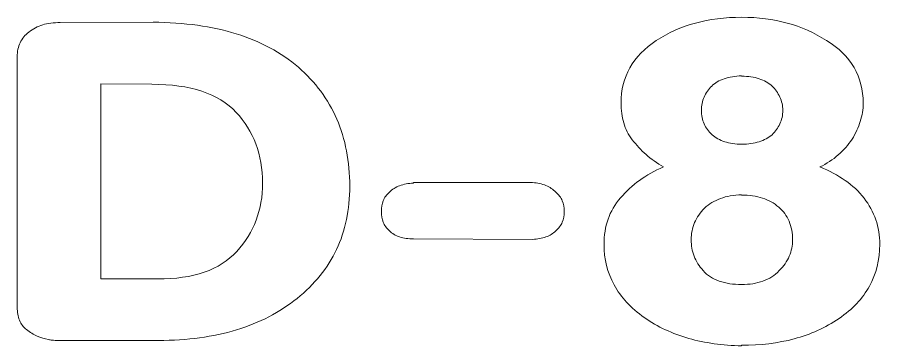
# Model space of a CAD drawing. Header units: millimetres. Extents: x -847 to 848, y -600 to 600.
# Drawn here: x 124 to 202.9, y -52 to -21.9 of the extents above; entities that cross this region are included whole.
import ezdxf

# ---------------------------------------------------------------- set-up
doc = ezdxf.new("R2010")
doc.units = ezdxf.units.MM
doc.header["$MEASUREMENT"] = 0

msp = doc.modelspace()

# ---------------------------------------------------------------- linework, layer by layer
at = {"color": 250, "lineweight": 5}
for points, knots in [([(190.2456, -51.9682), (188.5022, -51.941), (186.8881, -51.7163), (185.4035, -51.294), (185.4035, -51.294), (183.9188, -50.8718), (182.5636, -50.2384), (181.3377, -49.3939), (181.3377, -49.3939), (180.1118, -48.5222), (179.1924, -47.5279), (178.5795, -46.411), (178.5795, -46.411), (177.9666, -45.2941), (177.6601, -44.0546), (177.6601, -42.6925), (177.6601, -42.6925), (177.6601, -41.8753), (177.7827, -41.1125), (178.0279, -40.4043), (178.0279, -40.4043), (178.273, -39.696), (178.6544, -39.0422), (179.172, -38.4429), (179.172, -38.4429), (179.6896, -37.8436), (180.2685, -37.3124), (180.9086, -36.8493), (180.9086, -36.8493), (181.5488, -36.3862), (182.2775, -35.9775), (183.0948, -35.6234), (183.0948, -35.6234), (182.4955, -35.2693), (181.9642, -34.8879), (181.5011, -34.4793), (181.5011, -34.4793), (181.038, -34.0706), (180.6158, -33.6212), (180.2344, -33.1308), (180.2344, -33.1308), (179.8803, -32.6677), (179.6215, -32.1569), (179.458, -31.5985), (179.458, -31.5985), (179.2946, -31.04), (179.2129, -30.4339), (179.2129, -29.7801), (179.2129, -29.7801), (179.2129, -28.5815), (179.4853, -27.5055), (180.0301, -26.552), (180.0301, -26.552), (180.5749, -25.5986), (181.3786, -24.7677), (182.441, -24.0594), (182.441, -24.0594), (183.5306, -23.3512), (184.7224, -22.8199), (186.0164, -22.4658), (186.0164, -22.4658), (187.3104, -22.1117), (188.7201, -21.9346), (190.2456, -21.9346), (190.2456, -21.9346), (191.7439, -21.9346), (193.1332, -22.1117), (194.4136, -22.4658), (194.4136, -22.4658), (195.6939, -22.8199), (196.8925, -23.3512), (198.0094, -24.0594), (198.0094, -24.0594), (199.1263, -24.7405), (199.964, -25.5645), (200.5224, -26.5316), (200.5224, -26.5316), (201.0809, -27.4987), (201.3601, -28.5815), (201.3601, -29.7801), (201.3601, -29.7801), (201.3601, -30.3522), (201.2716, -30.9106), (201.0945, -31.4555), (201.0945, -31.4555), (200.9174, -32.0003), (200.6655, -32.5451), (200.3386, -33.09), (200.3386, -33.09), (199.9844, -33.6075), (199.5622, -34.0843), (199.0718, -34.5201), (199.0718, -34.5201), (198.5815, -34.956), (198.0231, -35.3238), (197.3965, -35.6234), (197.3965, -35.6234), (198.2682, -35.9775), (199.0378, -36.3862), (199.7052, -36.8493), (199.7052, -36.8493), (200.3726, -37.3124), (200.9515, -37.8572), (201.4418, -38.4838), (201.4418, -38.4838), (201.905, -39.0831), (202.2591, -39.7369), (202.5043, -40.4451), (202.5043, -40.4451), (202.7494, -41.1534), (202.872, -41.9025), (202.872, -42.6925), (202.872, -42.6925), (202.872, -44.1091), (202.5587, -45.3826), (201.9322, -46.5132), (201.9322, -46.5132), (201.3056, -47.6437), (200.3794, -48.6312), (199.1536, -49.4757), (199.1536, -49.4757), (197.9005, -50.3201), (196.5316, -50.9399), (195.0469, -51.3349), (195.0469, -51.3349), (193.5623, -51.7299), (191.9618, -51.9274), (190.2456, -51.9274), (190.2456, -51.9274), (190.2456, -51.9274), (190.2456, -51.9682), (190.2456, -51.9682)], [0, 0, 0, 0, 0.030303, 0.030303, 0.030303, 0.030303, 0.0606061, 0.0606061, 0.0606061, 0.0606061, 0.0909091, 0.0909091, 0.0909091, 0.0909091, 0.1212121, 0.1212121, 0.1212121, 0.1212121, 0.1515152, 0.1515152, 0.1515152, 0.1515152, 0.1818182, 0.1818182, 0.1818182, 0.1818182, 0.2121212, 0.2121212, 0.2121212, 0.2121212, 0.2424242, 0.2424242, 0.2424242, 0.2424242, 0.2727273, 0.2727273, 0.2727273, 0.2727273, 0.3030303, 0.3030303, 0.3030303, 0.3030303, 0.3333333, 0.3333333, 0.3333333, 0.3333333, 0.3636364, 0.3636364, 0.3636364, 0.3636364, 0.3939394, 0.3939394, 0.3939394, 0.3939394, 0.4242424, 0.4242424, 0.4242424, 0.4242424, 0.4545455, 0.4545455, 0.4545455, 0.4545455, 0.4848485, 0.4848485, 0.4848485, 0.4848485, 0.5151515, 0.5151515, 0.5151515, 0.5151515, 0.5454545, 0.5454545, 0.5454545, 0.5454545, 0.5757576, 0.5757576, 0.5757576, 0.5757576, 0.6060606, 0.6060606, 0.6060606, 0.6060606, 0.6363636, 0.6363636, 0.6363636, 0.6363636, 0.6666667, 0.6666667, 0.6666667, 0.6666667, 0.6969697, 0.6969697, 0.6969697, 0.6969697, 0.7272727, 0.7272727, 0.7272727, 0.7272727, 0.7575758, 0.7575758, 0.7575758, 0.7575758, 0.7878788, 0.7878788, 0.7878788, 0.7878788, 0.8181818, 0.8181818, 0.8181818, 0.8181818, 0.8484848, 0.8484848, 0.8484848, 0.8484848, 0.8787879, 0.8787879, 0.8787879, 0.8787879, 0.9090909, 0.9090909, 0.9090909, 0.9090909, 0.9393939, 0.9393939, 0.9393939, 0.9393939, 0.969697, 0.969697, 0.969697, 0.969697, 1, 1, 1, 1]), ([(124.0082, -48.4132), (124.0082, -48.4132), (124.0082, -25.5305), (124.0082, -25.5305), (124.0082, -25.5305), (124.0082, -25.0674), (124.0967, -24.6451), (124.2738, -24.2637), (124.2738, -24.2637), (124.4509, -23.8824), (124.7165, -23.5555), (125.0706, -23.2831), (125.0706, -23.2831), (125.452, -22.9834), (125.8742, -22.7655), (126.3373, -22.6293), (126.3373, -22.6293), (126.8004, -22.4931), (127.3316, -22.4249), (127.9309, -22.4249), (127.9309, -22.4249), (127.9309, -22.4249), (136.4303, -22.3841), (136.4303, -22.3841), (136.4303, -22.3841), (139.2906, -22.4113), (141.8241, -22.7655), (144.0306, -23.4465), (144.0306, -23.4465), (146.2372, -24.1275), (148.1304, -25.1491), (149.7104, -26.5112), (149.7104, -26.5112), (151.2632, -27.846), (152.4346, -29.426), (153.2246, -31.2512), (153.2246, -31.2512), (154.0146, -33.0763), (154.4096, -35.1194), (154.4096, -37.3805), (154.4096, -37.3805), (154.4096, -39.5325), (154.0078, -41.4599), (153.2041, -43.1625), (153.2041, -43.1625), (152.4005, -44.8651), (151.1951, -46.3565), (149.5879, -47.6369), (149.5879, -47.6369), (148.0079, -48.9172), (146.1622, -49.8775), (144.051, -50.5176), (144.051, -50.5176), (141.9398, -51.1578), (139.563, -51.4779), (136.9206, -51.4779), (136.9206, -51.4779), (136.9206, -51.4779), (128.0535, -51.4779), (128.0535, -51.4779), (128.0535, -51.4779), (127.999, -51.4779), (127.9514, -51.4779), (127.9105, -51.4779), (127.9105, -51.4779), (127.8696, -51.4779), (127.822, -51.4779), (127.7675, -51.4779), (127.7675, -51.4779), (127.713, -51.4779), (127.6653, -51.4779), (127.6245, -51.4779), (127.6245, -51.4779), (127.5836, -51.4779), (127.5359, -51.4779), (127.4815, -51.4779), (127.4815, -51.4779), (127.3725, -51.4779), (127.2703, -51.4711), (127.175, -51.4575), (127.175, -51.4575), (127.0796, -51.4438), (126.9775, -51.4234), (126.8685, -51.3962), (126.8685, -51.3962), (126.5144, -51.3417), (126.1671, -51.2395), (125.8265, -51.0897), (125.8265, -51.0897), (125.486, -50.9399), (125.1659, -50.7424), (124.8663, -50.4972), (124.8663, -50.4972), (124.5666, -50.2793), (124.3487, -49.9932), (124.2125, -49.6391), (124.2125, -49.6391), (124.0763, -49.285), (124.0082, -48.89), (124.0082, -48.4541), (124.0082, -48.4541), (124.0082, -48.4541), (124.0082, -48.4132), (124.0082, -48.4132)], [0, 0, 0, 0, 0.0384615, 0.0384615, 0.0384615, 0.0384615, 0.0769231, 0.0769231, 0.0769231, 0.0769231, 0.1153846, 0.1153846, 0.1153846, 0.1153846, 0.1538462, 0.1538462, 0.1538462, 0.1538462, 0.1923077, 0.1923077, 0.1923077, 0.1923077, 0.2307692, 0.2307692, 0.2307692, 0.2307692, 0.2692308, 0.2692308, 0.2692308, 0.2692308, 0.3076923, 0.3076923, 0.3076923, 0.3076923, 0.3461538, 0.3461538, 0.3461538, 0.3461538, 0.3846154, 0.3846154, 0.3846154, 0.3846154, 0.4230769, 0.4230769, 0.4230769, 0.4230769, 0.4615385, 0.4615385, 0.4615385, 0.4615385, 0.5, 0.5, 0.5, 0.5, 0.5384615, 0.5384615, 0.5384615, 0.5384615, 0.5769231, 0.5769231, 0.5769231, 0.5769231, 0.6153846, 0.6153846, 0.6153846, 0.6153846, 0.6538462, 0.6538462, 0.6538462, 0.6538462, 0.6923077, 0.6923077, 0.6923077, 0.6923077, 0.7307692, 0.7307692, 0.7307692, 0.7307692, 0.7692308, 0.7692308, 0.7692308, 0.7692308, 0.8076923, 0.8076923, 0.8076923, 0.8076923, 0.8461538, 0.8461538, 0.8461538, 0.8461538, 0.8846154, 0.8846154, 0.8846154, 0.8846154, 0.9230769, 0.9230769, 0.9230769, 0.9230769, 0.9615385, 0.9615385, 0.9615385, 0.9615385, 1, 1, 1, 1]), ([(190.2456, -27.2875), (189.6463, -27.3148), (189.1151, -27.4033), (188.652, -27.5531), (188.652, -27.5531), (188.1889, -27.703), (187.8075, -27.9277), (187.5079, -28.2274), (187.5079, -28.2274), (187.2082, -28.527), (186.9767, -28.8607), (186.8132, -29.2285), (186.8132, -29.2285), (186.6498, -29.5962), (186.568, -29.9981), (186.568, -30.4339), (186.568, -30.4339), (186.568, -30.897), (186.6498, -31.3125), (186.8132, -31.6802), (186.8132, -31.6802), (186.9767, -32.048), (187.2218, -32.3817), (187.5487, -32.6813), (187.5487, -32.6813), (187.8484, -32.9537), (188.2298, -33.1649), (188.6929, -33.3147), (188.6929, -33.3147), (189.156, -33.4645), (189.6736, -33.5394), (190.2456, -33.5394), (190.2456, -33.5394), (190.8449, -33.5394), (191.3761, -33.4645), (191.8393, -33.3147), (191.8393, -33.3147), (192.3024, -33.1649), (192.6974, -32.9537), (193.0243, -32.6813), (193.0243, -32.6813), (193.3239, -32.3817), (193.5623, -32.048), (193.7393, -31.6802), (193.7393, -31.6802), (193.9164, -31.3125), (194.0049, -30.897), (194.0049, -30.4339), (194.0049, -30.4339), (194.0049, -29.9981), (193.9164, -29.5962), (193.7393, -29.2285), (193.7393, -29.2285), (193.5623, -28.8607), (193.3239, -28.527), (193.0243, -28.2274), (193.0243, -28.2274), (192.6974, -27.9277), (192.3024, -27.703), (191.8393, -27.5531), (191.8393, -27.5531), (191.3761, -27.4033), (190.8449, -27.3284), (190.2456, -27.3284), (190.2456, -27.3284), (190.2456, -27.3284), (190.2456, -27.2875), (190.2456, -27.2875)], [0, 0, 0, 0, 0.0588235, 0.0588235, 0.0588235, 0.0588235, 0.1176471, 0.1176471, 0.1176471, 0.1176471, 0.1764706, 0.1764706, 0.1764706, 0.1764706, 0.2352941, 0.2352941, 0.2352941, 0.2352941, 0.2941176, 0.2941176, 0.2941176, 0.2941176, 0.3529412, 0.3529412, 0.3529412, 0.3529412, 0.4117647, 0.4117647, 0.4117647, 0.4117647, 0.4705882, 0.4705882, 0.4705882, 0.4705882, 0.5294118, 0.5294118, 0.5294118, 0.5294118, 0.5882353, 0.5882353, 0.5882353, 0.5882353, 0.6470588, 0.6470588, 0.6470588, 0.6470588, 0.7058824, 0.7058824, 0.7058824, 0.7058824, 0.7647059, 0.7647059, 0.7647059, 0.7647059, 0.8235294, 0.8235294, 0.8235294, 0.8235294, 0.8823529, 0.8823529, 0.8823529, 0.8823529, 0.9411765, 0.9411765, 0.9411765, 0.9411765, 1, 1, 1, 1]), ([(131.6494, -28.0231), (131.6494, -28.0231), (131.6494, -45.8389), (131.6494, -45.8389), (131.6494, -45.8389), (131.6494, -45.8389), (136.8389, -45.8389), (136.8389, -45.8389), (136.8389, -45.8389), (138.4734, -45.8662), (139.8967, -45.6687), (141.109, -45.2464), (141.109, -45.2464), (142.3212, -44.8242), (143.3087, -44.1908), (144.0715, -43.3463), (144.0715, -43.3463), (144.8615, -42.4746), (145.454, -41.5212), (145.849, -40.486), (145.849, -40.486), (146.244, -39.4508), (146.4415, -38.3203), (146.4415, -37.0944), (146.4415, -37.0944), (146.4415, -35.7869), (146.2372, -34.595), (145.8285, -33.519), (145.8285, -33.519), (145.4199, -32.443), (144.8206, -31.4827), (144.0306, -30.6382), (144.0306, -30.6382), (143.2134, -29.7665), (142.1646, -29.1195), (140.8842, -28.6973), (140.8842, -28.6973), (139.6039, -28.275), (138.0784, -28.0639), (136.3077, -28.0639), (136.3077, -28.0639), (136.3077, -28.0639), (131.6494, -28.0231), (131.6494, -28.0231), (131.6494, -28.0231), (131.6494, -28.0231), (131.6494, -28.0231), (131.6494, -28.0231)], [0, 0, 0, 0, 0.0833333, 0.0833333, 0.0833333, 0.0833333, 0.1666667, 0.1666667, 0.1666667, 0.1666667, 0.25, 0.25, 0.25, 0.25, 0.3333333, 0.3333333, 0.3333333, 0.3333333, 0.4166667, 0.4166667, 0.4166667, 0.4166667, 0.5, 0.5, 0.5, 0.5, 0.5833333, 0.5833333, 0.5833333, 0.5833333, 0.6666667, 0.6666667, 0.6666667, 0.6666667, 0.75, 0.75, 0.75, 0.75, 0.8333333, 0.8333333, 0.8333333, 0.8333333, 0.9166667, 0.9166667, 0.9166667, 0.9166667, 1, 1, 1, 1]), ([(160.2528, -37.0536), (160.2528, -37.0536), (171.1221, -37.0536), (171.1221, -37.0536), (171.1221, -37.0536), (171.5853, -37.0808), (171.9939, -37.1694), (172.348, -37.3192), (172.348, -37.3192), (172.7022, -37.469), (173.0018, -37.6665), (173.247, -37.9117), (173.247, -37.9117), (173.5194, -38.1569), (173.7169, -38.4225), (173.8395, -38.7085), (173.8395, -38.7085), (173.9621, -38.9945), (174.0234, -39.3282), (174.0234, -39.7096), (174.0234, -39.7096), (174.0234, -40.0638), (173.9621, -40.3838), (173.8395, -40.6699), (173.8395, -40.6699), (173.7169, -40.9559), (173.5194, -41.2215), (173.247, -41.4667), (173.247, -41.4667), (173.0018, -41.7119), (172.7022, -41.8957), (172.348, -42.0183), (172.348, -42.0183), (171.9939, -42.1409), (171.5853, -42.2158), (171.1221, -42.2431), (171.1221, -42.2431), (171.1221, -42.2431), (160.2528, -42.2022), (160.2528, -42.2022), (160.2528, -42.2022), (159.7625, -42.2022), (159.3334, -42.1409), (158.9657, -42.0183), (158.9657, -42.0183), (158.5979, -41.8957), (158.2915, -41.7119), (158.0463, -41.4667), (158.0463, -41.4667), (157.7739, -41.2215), (157.5832, -40.9559), (157.4742, -40.6699), (157.4742, -40.6699), (157.3652, -40.3838), (157.3108, -40.0638), (157.3108, -39.7096), (157.3108, -39.7096), (157.3108, -39.3282), (157.3652, -38.9945), (157.4742, -38.7085), (157.4742, -38.7085), (157.5832, -38.4225), (157.7739, -38.1569), (158.0463, -37.9117), (158.0463, -37.9117), (158.2915, -37.6665), (158.5979, -37.4758), (158.9657, -37.3396), (158.9657, -37.3396), (159.3334, -37.2034), (159.7625, -37.1217), (160.2528, -37.0944), (160.2528, -37.0944), (160.2528, -37.0944), (160.2528, -37.0536), (160.2528, -37.0536)], [0, 0, 0, 0, 0.0526316, 0.0526316, 0.0526316, 0.0526316, 0.1052632, 0.1052632, 0.1052632, 0.1052632, 0.1578947, 0.1578947, 0.1578947, 0.1578947, 0.2105263, 0.2105263, 0.2105263, 0.2105263, 0.2631579, 0.2631579, 0.2631579, 0.2631579, 0.3157895, 0.3157895, 0.3157895, 0.3157895, 0.3684211, 0.3684211, 0.3684211, 0.3684211, 0.4210526, 0.4210526, 0.4210526, 0.4210526, 0.4736842, 0.4736842, 0.4736842, 0.4736842, 0.5263158, 0.5263158, 0.5263158, 0.5263158, 0.5789474, 0.5789474, 0.5789474, 0.5789474, 0.6315789, 0.6315789, 0.6315789, 0.6315789, 0.6842105, 0.6842105, 0.6842105, 0.6842105, 0.7368421, 0.7368421, 0.7368421, 0.7368421, 0.7894737, 0.7894737, 0.7894737, 0.7894737, 0.8421053, 0.8421053, 0.8421053, 0.8421053, 0.8947368, 0.8947368, 0.8947368, 0.8947368, 0.9473684, 0.9473684, 0.9473684, 0.9473684, 1, 1, 1, 1]), ([(190.2456, -38.1569), (189.5101, -38.1841), (188.8631, -38.2999), (188.3047, -38.5042), (188.3047, -38.5042), (187.7462, -38.7085), (187.2627, -39.0013), (186.8541, -39.3827), (186.8541, -39.3827), (186.4455, -39.7913), (186.139, -40.234), (185.9347, -40.7107), (185.9347, -40.7107), (185.7304, -41.1875), (185.6282, -41.7119), (185.6282, -42.2839), (185.6282, -42.2839), (185.6282, -42.8015), (185.7167, -43.2987), (185.8938, -43.7754), (185.8938, -43.7754), (186.0709, -44.2521), (186.3501, -44.6948), (186.7315, -45.1034), (186.7315, -45.1034), (187.1129, -45.5393), (187.6032, -45.8594), (188.2025, -46.0637), (188.2025, -46.0637), (188.8018, -46.268), (189.4829, -46.3701), (190.2456, -46.3701), (190.2456, -46.3701), (190.9539, -46.3701), (191.6009, -46.268), (192.1866, -46.0637), (192.1866, -46.0637), (192.7723, -45.8594), (193.2694, -45.5393), (193.678, -45.1034), (193.678, -45.1034), (194.0867, -44.6948), (194.3931, -44.2521), (194.5974, -43.7754), (194.5974, -43.7754), (194.8018, -43.2987), (194.9039, -42.8015), (194.9039, -42.2839), (194.9039, -42.2839), (194.9039, -41.6574), (194.7949, -41.0921), (194.577, -40.5882), (194.577, -40.5882), (194.3591, -40.0842), (194.0458, -39.6551), (193.6372, -39.301), (193.6372, -39.301), (193.2013, -38.9196), (192.7042, -38.6404), (192.1457, -38.4633), (192.1457, -38.4633), (191.5873, -38.2863), (190.9539, -38.1977), (190.2456, -38.1977), (190.2456, -38.1977), (190.2456, -38.1977), (190.2456, -38.1569), (190.2456, -38.1569)], [0, 0, 0, 0, 0.0588235, 0.0588235, 0.0588235, 0.0588235, 0.1176471, 0.1176471, 0.1176471, 0.1176471, 0.1764706, 0.1764706, 0.1764706, 0.1764706, 0.2352941, 0.2352941, 0.2352941, 0.2352941, 0.2941176, 0.2941176, 0.2941176, 0.2941176, 0.3529412, 0.3529412, 0.3529412, 0.3529412, 0.4117647, 0.4117647, 0.4117647, 0.4117647, 0.4705882, 0.4705882, 0.4705882, 0.4705882, 0.5294118, 0.5294118, 0.5294118, 0.5294118, 0.5882353, 0.5882353, 0.5882353, 0.5882353, 0.6470588, 0.6470588, 0.6470588, 0.6470588, 0.7058824, 0.7058824, 0.7058824, 0.7058824, 0.7647059, 0.7647059, 0.7647059, 0.7647059, 0.8235294, 0.8235294, 0.8235294, 0.8235294, 0.8823529, 0.8823529, 0.8823529, 0.8823529, 0.9411765, 0.9411765, 0.9411765, 0.9411765, 1, 1, 1, 1])]:
    msp.add_open_spline(points, degree=3, knots=knots, dxfattribs=at)

doc.saveas('drawing.dxf')
